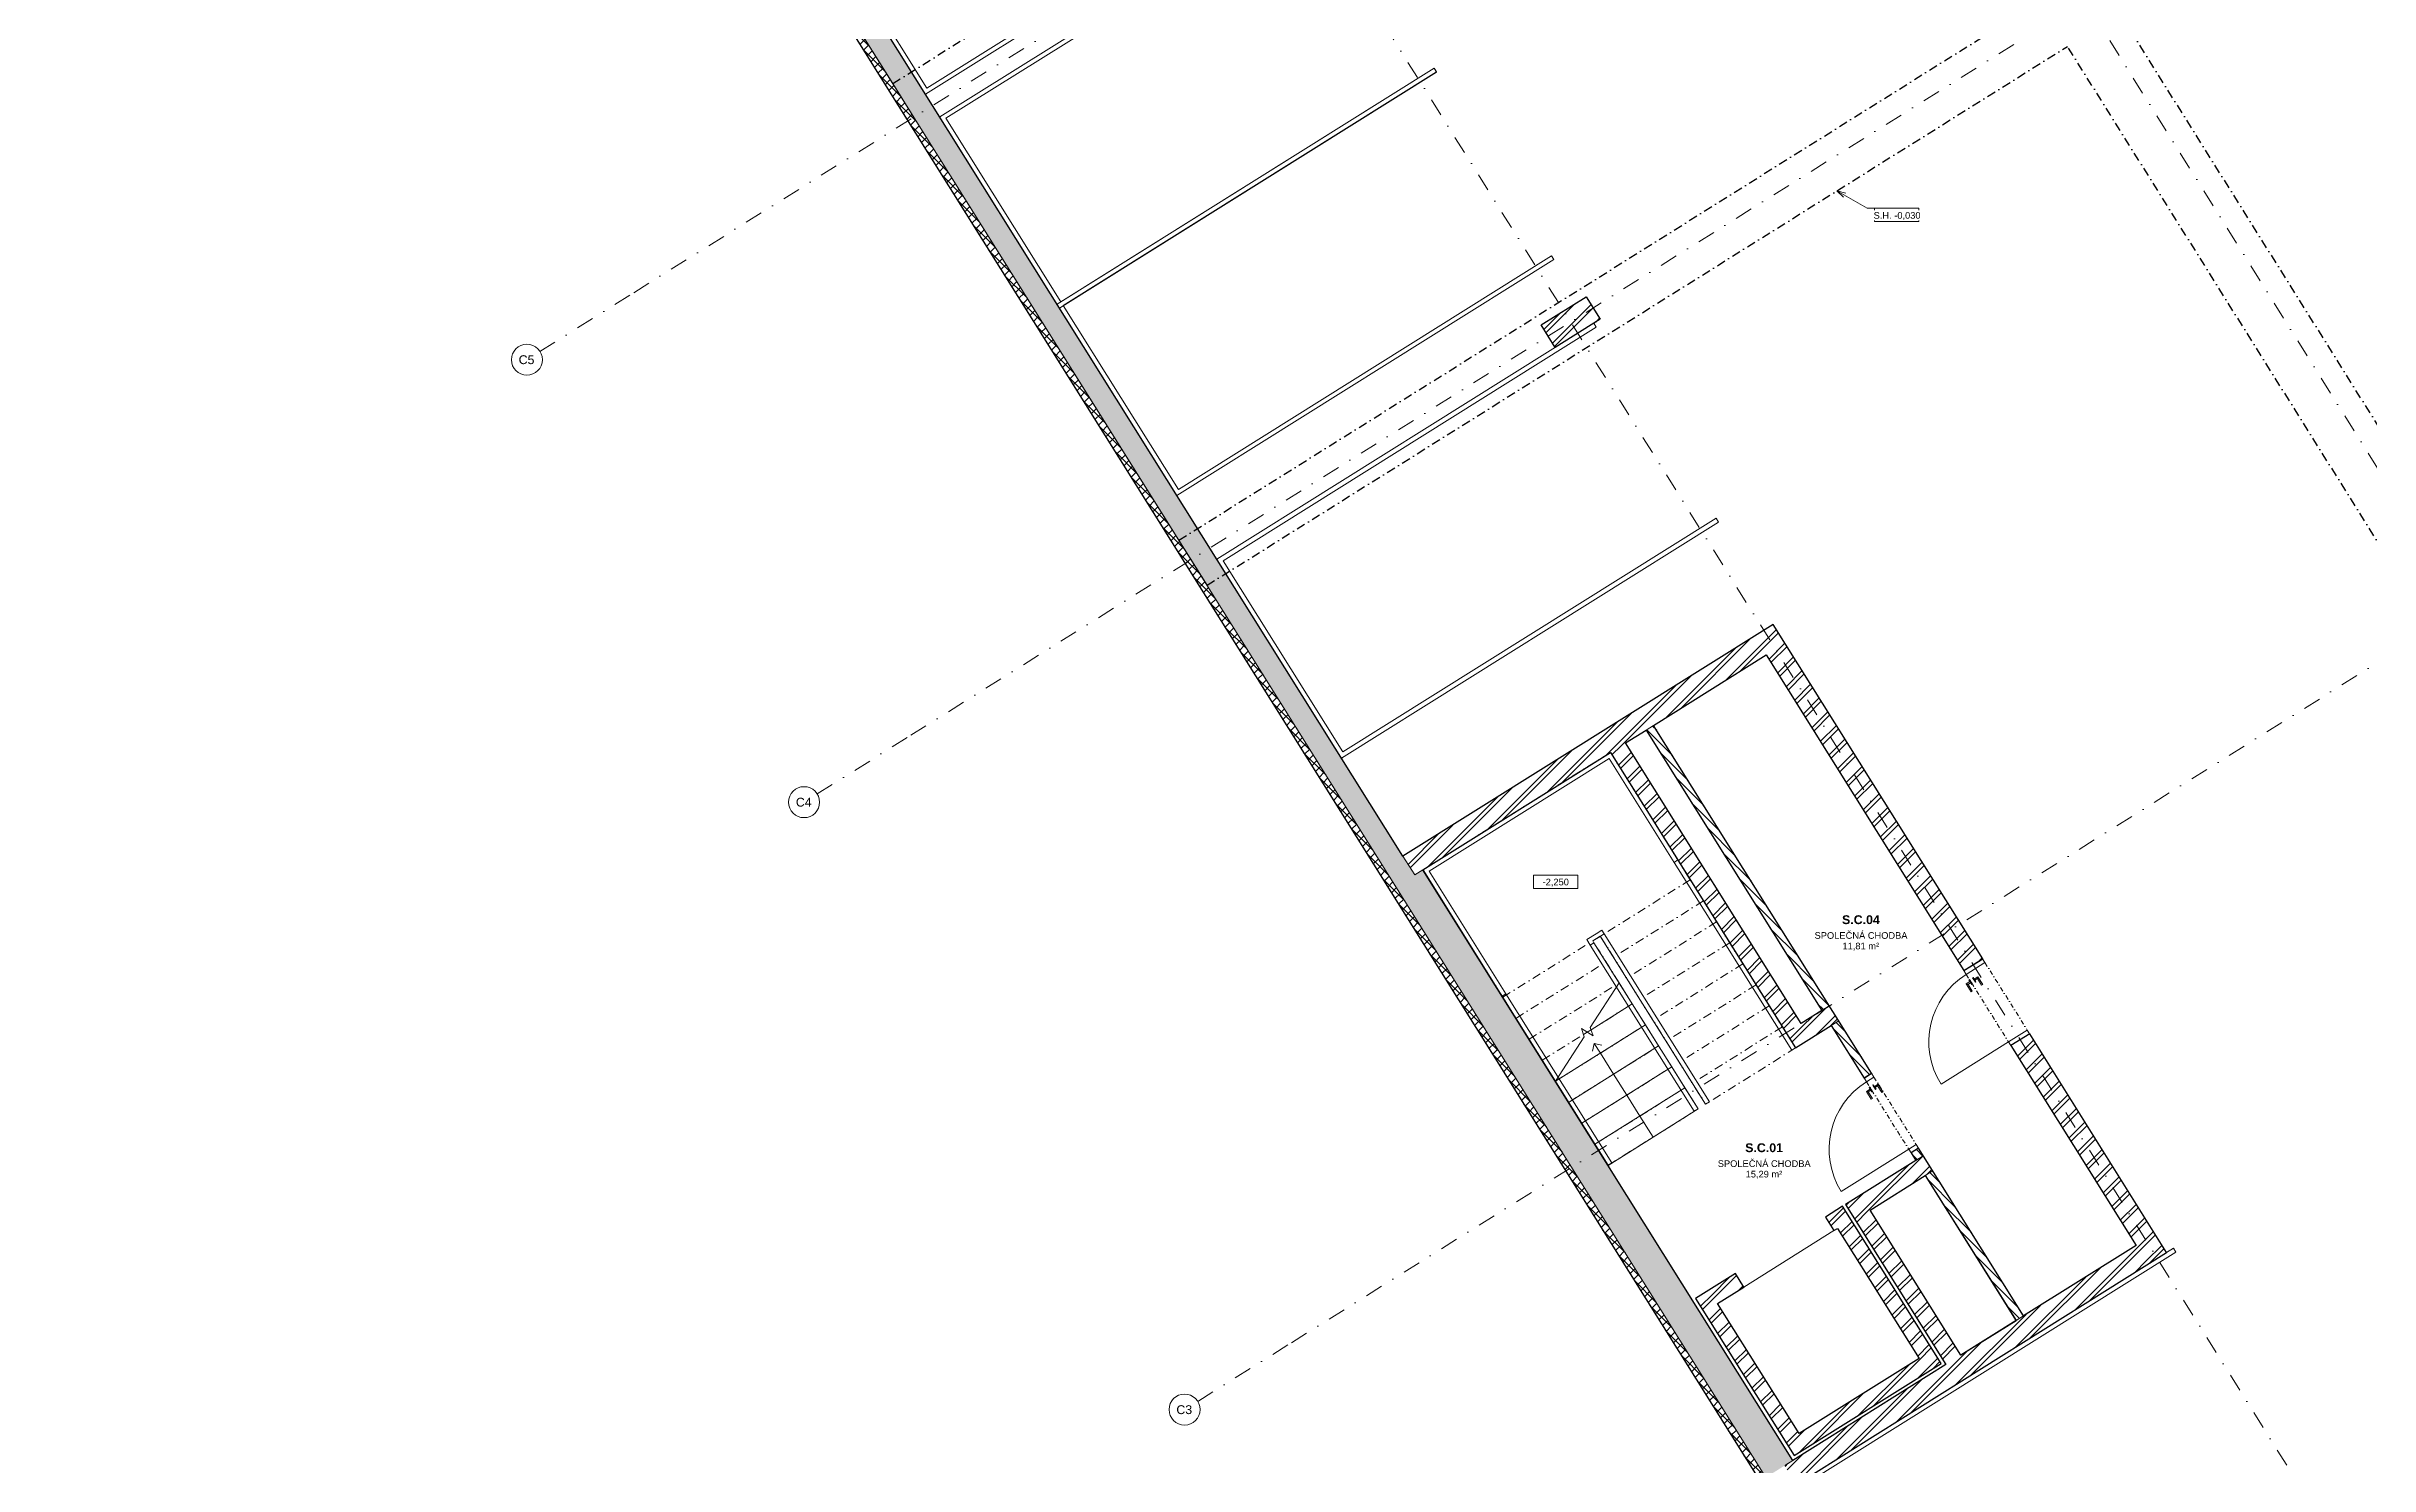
# Model space of a CAD drawing. Header units: millimetres. Extents: x -45447 to 28320, y -3247 to 72859.
# Drawn here: x -41583 to -15336, y 24840 to 40876 of the extents above; entities that cross this region are included whole.
import ezdxf

# ---------------------------------------------------------------- set-up
doc = ezdxf.new("R2010")
doc.units = ezdxf.units.MM
for name, pattern in [('HA_DashDot_10mm-S3mm', [500, 200, -150, 0, -150]), ('HA_DashDot_2_2mm-S0_6mm', [110, 50, -30, 0, -30]), ('HA_DashDot_4mm-S1mm', [200, 100, -50, 0, -50])]:
    doc.linetypes.add(name, pattern=pattern)
for name, color, linetype, lineweight in [('-UNDERLAY_A-AREA-____-IDEN', 252, 'Continuous', 9), ('-UNDERLAY_A-DOOR-____-OTLN', 252, 'Continuous', 9), ('-UNDERLAY_A-DOOR-FRAM-MCUT', 252, 'Continuous', 9), ('-UNDERLAY_A-FLOR-____-OTLN', 252, 'Continuous', 9), ('-UNDERLAY_A-FLOR-____-OVHD', 252, 'HA_DashDot_4mm-S1mm', 25), ('-UNDERLAY_A-FLOR-HRAL-OTLN', 252, 'Continuous', 9), ('-UNDERLAY_A-GENM-____-OTLN', 252, 'Continuous', 9), ('-UNDERLAY_A-WALL-____-MCUT', 252, 'Continuous', 9), ('-UNDERLAY_A-WALL-____-PATT', 252, 'Continuous', 25), ('-UNDERLAY_C-PRKG-____-OTLN', 252, 'Continuous', 9), ('-UNDERLAY_G-____-____-DIMS', 252, 'Continuous', 5), ('-UNDERLAY_I-WALL-____-MCUT', 252, 'Continuous', 25), ('-UNDERLAY_S-BEAM-____-OTLN', 252, 'Continuous', 9), ('-UNDERLAY_S-COLS-____-MCUT', 252, 'Continuous', 25), ('-UNDERLAY_S-COLS-____-OTLN', 252, 'Continuous', 9), ('-UNDERLAY_S-GRID-____-IDEN', 252, 'Continuous', 9), ('-UNDERLAY_S-GRID-____-OTLN', 252, 'Continuous', 5), ('-UNDERLAY_S-STRS-____-MBND', 252, 'HA_DashDot_4mm-S1mm', 9), ('-UNDERLAY_S-STRS-____-OTLN', 252, 'Continuous', 9), ('A-DOOR-____-MCUT', 252, 'HA_DashDot_2_2mm-S0_6mm', 9), ('A-DOOR-____-OTLN', 252, 'Continuous', 9), ('C-PRKG-____-OTLN', 252, 'Continuous', 5)]:
    doc.layers.add(name, color=color, linetype=linetype, lineweight=lineweight)
doc.styles.add('Arial_1', font='arial.ttf', dxfattribs={"height": 100})
doc.styles.add('Arial_2', font='arial.ttf', dxfattribs={"height": 75})
doc.styles.add('Arial_B', font='arialbd.ttf', dxfattribs={"height": 100})
pattern_1 = [(45, (0, 0), (0, 106.06602), [75, -75]), (135, (0, 56.066), (-106.06602, 7e-15), [75, -75])]
pattern_2 = [(45, (0, 0), (-125.7236, 125.7236), []), (45, (0, 190.5), (-125.7236, 125.7236), [])]
pattern_3 = [(135, (0, 0), (-53.03301, -53.03301), [])]

# ---------------------------------------------------------------- blocks, each defined once
blk = doc.blocks.new('Top Rail Type - Top Rail_Internal_-1407059-1PP')
at = {"layer": '-UNDERLAY_A-FLOR-HRAL-OTLN'}
for p, q in [((-24075, 30850), (-24181, 30784)), ((-24181, 30784), (-24141, 30720)), ((-24141, 30720), (-24099, 30747)), ((-24141, 30720), (-22965, 28843)), ((-24049, 30808), (-24112, 30768)), ((-24112, 30768), (-24099, 30747)), ((-24099, 30747), (-22923, 28869)), ((-24011, 30890), (-24075, 30850)), ((-23984, 30848), (-24049, 30808)), ((-22837, 28923), (-24027, 30821)), ((-23984, 30848), (-24011, 30890)), ((-24011, 30890), (-23984, 30848)), ((-22795, 28949), (-23984, 30848)), ((-22837, 28923), (-22795, 28949)), ((-22965, 28843), (-22923, 28869))]:
    blk.add_line(p, q, dxfattribs=at)
blk = doc.blocks.new('Top Rail Type - Top Rail_Internal_-1407076-1PP')
at = {"layer": '-UNDERLAY_A-FLOR-HRAL-OTLN'}
for p, q in [((-23912, 32898), (-26030, 31571)), ((-23928, 32829), (-25961, 31555)), ((-23194, 31656), (-23928, 32829)), ((-23151, 31683), (-23912, 32898)), ((-26030, 31571), (-25136, 30143)), ((-25961, 31555), (-25093, 30170)), ((-23151, 31683), (-23194, 31656)), ((-23038, 31409), (-23194, 31656)), ((-22996, 31435), (-23151, 31683)), ((-21863, 29533), (-23038, 31409)), ((-21821, 29559), (-22996, 31435)), ((-25136, 30143), (-25093, 30170)), ((-25136, 30143), (-23939, 28233)), ((-25093, 30170), (-23897, 28259)), ((-21863, 29533), (-21821, 29559)), ((-23939, 28233), (-23897, 28259))]:
    blk.add_line(p, q, dxfattribs=at)
blk = doc.blocks.new('HA_sCO_Rectangle - 300X600-V5-1PP')
at = {"layer": '-UNDERLAY_S-COLS-____-OTLN', "lineweight": 5}
h = blk.add_hatch(dxfattribs=at)
h.set_pattern_fill('FP_10', color=256, style=0, pattern_type=2)
h.set_pattern_definition([(102.939, (44934.08, 601.8), (-173.2855, -39.8118), []), (102.939, (44772.63, 702.92), (-173.2855, -39.8118), [])])
h.paths.add_polyline_path([(150, -300), (150, 300), (-150, 300), (-150, -300)])
at = {"layer": '-UNDERLAY_S-COLS-____-MCUT'}
for p, q in [((-150, 300), (150, 300)), ((-150, -300), (-150, 300)), ((150, 300), (150, -300)), ((150, -300), (-150, -300))]:
    blk.add_line(p, q, dxfattribs=at)
blk = doc.blocks.new('HA_PA_Perpendicular_SingleStall - Generic-1370711-1PP')
at = {"layer": 'C-PRKG-____-OTLN'}
for p, q in [((-25, 25), (-25, -5000)), ((2525, 25), (2525, -5000)), ((25, -25), (2475, -25)), ((25, -5000), (25, -25)), ((2475, -25), (2475, -5000)), ((-25, -5000), (25, -5000)), ((2525, -5000), (2475, -5000))]:
    blk.add_line(p, q, dxfattribs=at)
blk = doc.blocks.new('HA_PA_Perpendicular_SingleStall - Generic-V8-1PP')
at = {"layer": 'C-PRKG-____-OTLN'}
for p, q in [((-25, 25), (-25, -5000)), ((2525, 25), (2525, -4365)), ((25, -25), (2475, -25)), ((25, -5000), (25, -25)), ((2475, -25), (2475, -5000)), ((2525, -4965), (2525, -5000)), ((-25, -5000), (25, -5000)), ((2525, -5000), (2475, -5000))]:
    blk.add_line(p, q, dxfattribs=at)
blk = doc.blocks.new('HA_PA_Perpendicular_SingleStall - Generic-1371013-1PP')
at = {"layer": 'C-PRKG-____-OTLN'}
for p, q in [((-25, 25), (-25, -5000)), ((2625, 25), (2625, -5000)), ((25, -25), (2575, -25)), ((25, -5000), (25, -25)), ((2575, -25), (2575, -5000)), ((-25, -5000), (25, -5000)), ((2625, -5000), (2575, -5000))]:
    blk.add_line(p, q, dxfattribs=at)
blk = doc.blocks.new('HA_PA_Perpendicular_SingleStall - Generic-1371193-1PP')
at = {"layer": 'C-PRKG-____-OTLN'}
for p, q in [((-25, 5000), (-25, 4910)), ((25, 5000), (-25, 5000)), ((25, 25), (25, 5000)), ((3475, 5000), (3525, 5000)), ((3475, 5000), (3475, 25)), ((3525, 5000), (3525, -25)), ((3475, 25), (25, 25))]:
    blk.add_line(p, q, dxfattribs=at)
blk = doc.blocks.new('HA_DR_Single_Swing_Solid - In_900x1970_SKLEP-1383580-1PP')
at = {"layer": '-UNDERLAY_A-DOOR-FRAM-MCUT'}
for p, q in [((-450, 125), (-500, 125)), ((-500, 125), (-500, -125)), ((-450, -125), (-450, 125)), ((500, 125), (450, 125)), ((450, 125), (450, -125)), ((500, -125), (500, 125)), ((-500, -125), (-450, -125)), ((450, -125), (500, -125))]:
    blk.add_line(p, q, dxfattribs=at)
at = {"layer": 'A-DOOR-____-MCUT'}
for p, q in [((-450, 125), (450, 125)), ((-450, -125), (450, -125))]:
    blk.add_line(p, q, dxfattribs=at)
at = {"layer": 'A-DOOR-____-OTLN'}
for p, q in [((-380, -77), (-320, -77)), ((-380, -77), (-380, -85)), ((-320, -85), (-380, -85)), ((-380, -125), (-320, -125)), ((-380, -125), (-380, -133)), ((-320, -133), (-380, -133)), ((-358, -28), (-358, -77)), ((-255, -28), (-358, -28)), ((-358, -133), (-358, -183)), ((-358, -183), (-255, -183)), ((-343, -77), (-343, -43)), ((-343, -43), (-255, -43)), ((-343, -168), (-343, -133)), ((-255, -168), (-343, -168)), ((-320, -85), (-320, -77)), ((-320, -133), (-320, -125)), ((-255, -28), (-255, -43)), ((-255, -168), (-255, -183))]:
    blk.add_line(p, q, dxfattribs=at)
at = {"layer": 'A-DOOR-____-OTLN', "lineweight": 5}
blk.add_line((450, -1025), (450, -125), dxfattribs=at)
blk.add_arc((450, -125), 900, 180, 270, dxfattribs=at)
at = {"layer": 'A-DOOR-____-OTLN'}
for points in [[(-343, -43), (-343, -43), (-343, -42), (-343, -42), (-343, -42), (-344, -41), (-344, -41), (-345, -40), (-345, -40), (-346, -39), (-347, -38), (-347, -38), (-348, -37), (-348, -37), (-349, -36), (-349, -36), (-350, -35), (-350, -35), (-350, -35), (-351, -34), (-351, -34), (-352, -33), (-352, -33), (-353, -32), (-353, -32), (-354, -31), (-354, -31), (-355, -30), (-355, -30), (-356, -29), (-356, -29), (-357, -28), (-357, -28), (-357, -28), (-358, -28), (-358, -28)], [(-358, -183), (-358, -183), (-357, -182), (-357, -182), (-357, -182), (-356, -181), (-356, -181), (-355, -180), (-355, -180), (-354, -179), (-353, -178), (-353, -178), (-352, -177), (-352, -177), (-351, -176), (-351, -176), (-350, -175), (-350, -175), (-350, -175), (-349, -174), (-349, -174), (-348, -173), (-348, -173), (-347, -172), (-347, -172), (-346, -171), (-346, -171), (-345, -170), (-345, -170), (-344, -169), (-344, -169), (-343, -168), (-343, -168), (-343, -168), (-343, -168), (-343, -168)]]:
    blk.add_open_spline(points, degree=3, knots=[0, 0, 0, 0, 0.083333, 0.125, 0.166667, 0.208333, 0.229167, 0.25, 0.291667, 0.333333, 0.354167, 0.375, 0.395833, 0.416667, 0.4375, 0.458333, 0.479167, 0.5, 0.520833, 0.541667, 0.5625, 0.583333, 0.604167, 0.625, 0.645833, 0.666667, 0.6875, 0.708333, 0.75, 0.770833, 0.791667, 0.833333, 0.875, 0.916667, 1, 1, 1, 1], dxfattribs=at)
blk = doc.blocks.new('HA_GM_Shaft_Rectangle _1_ - Default-1408687-1PP')
at = {"layer": '-UNDERLAY_A-GENM-____-OTLN'}
for p, q in [((0, -3740), (0, 0)), ((0, 0), (275, 0)), ((275, 0), (275, -3740)), ((275, -3740), (0, -3740))]:
    blk.add_line(p, q, dxfattribs=at)
blk = doc.blocks.new('HA_GM_Shaft_Rectangle _1_ - Default-1428345-1PP')
at = {"layer": '-UNDERLAY_A-GENM-____-OTLN'}
for p, q in [((0, -1936), (0, 0)), ((0, 0), (735, 0)), ((735, 0), (735, -1936)), ((735, -1936), (0, -1936))]:
    blk.add_line(p, q, dxfattribs=at)
blk = doc.blocks.new('HA_DR_Single_Swing_Solid - In_900x2100_sklenene-1432655-1PP')
at = {"layer": '-UNDERLAY_A-DOOR-FRAM-MCUT'}
for p, q in [((-450, 50), (-500, 50)), ((-500, 50), (-500, -50)), ((-450, -50), (-450, 50)), ((500, 50), (450, 50)), ((450, 50), (450, -50)), ((500, -50), (500, 50)), ((-500, -50), (-450, -50)), ((450, -50), (500, -50))]:
    blk.add_line(p, q, dxfattribs=at)
at = {"layer": 'A-DOOR-____-MCUT'}
for p, q in [((-450, 50), (450, 50)), ((-450, -50), (450, -50))]:
    blk.add_line(p, q, dxfattribs=at)
at = {"layer": 'A-DOOR-____-OTLN'}
for p, q in [((-358, 47), (-358, -2)), ((-255, 47), (-358, 47)), ((-343, -2), (-343, 32)), ((-343, 32), (-255, 32)), ((-255, 47), (-255, 32)), ((-380, -2), (-320, -2)), ((-380, -2), (-380, -10)), ((-320, -10), (-380, -10)), ((-380, -50), (-320, -50)), ((-380, -50), (-380, -58)), ((-320, -58), (-380, -58)), ((-358, -58), (-358, -108)), ((-358, -108), (-255, -108)), ((-343, -93), (-343, -58)), ((-255, -93), (-343, -93)), ((-320, -10), (-320, -2)), ((-320, -58), (-320, -50)), ((-255, -93), (-255, -108))]:
    blk.add_line(p, q, dxfattribs=at)
at = {"layer": 'A-DOOR-____-OTLN', "lineweight": 5}
blk.add_line((450, -950), (450, -50), dxfattribs=at)
blk.add_arc((450, -50), 900, 180, 270, dxfattribs=at)
at = {"layer": 'A-DOOR-____-OTLN'}
for points in [[(-343, 32), (-343, 32), (-343, 33), (-343, 33), (-343, 33), (-344, 34), (-344, 34), (-345, 35), (-345, 35), (-346, 36), (-347, 37), (-347, 37), (-348, 38), (-348, 38), (-349, 39), (-349, 39), (-350, 40), (-350, 40), (-350, 40), (-351, 41), (-351, 41), (-352, 42), (-352, 42), (-353, 43), (-353, 43), (-354, 44), (-354, 44), (-355, 45), (-355, 45), (-356, 46), (-356, 46), (-357, 47), (-357, 47), (-357, 47), (-358, 47), (-358, 47)], [(-358, -108), (-358, -108), (-357, -107), (-357, -107), (-357, -107), (-356, -106), (-356, -106), (-355, -105), (-355, -105), (-354, -104), (-353, -103), (-353, -103), (-352, -102), (-352, -102), (-351, -101), (-351, -101), (-350, -100), (-350, -100), (-350, -100), (-349, -99), (-349, -99), (-348, -98), (-348, -98), (-347, -97), (-347, -97), (-346, -96), (-346, -96), (-345, -95), (-345, -95), (-344, -94), (-344, -94), (-343, -93), (-343, -93), (-343, -93), (-343, -93), (-343, -93)]]:
    blk.add_open_spline(points, degree=3, knots=[0, 0, 0, 0, 0.083333, 0.125, 0.166667, 0.208333, 0.229167, 0.25, 0.291667, 0.333333, 0.354167, 0.375, 0.395833, 0.416667, 0.4375, 0.458333, 0.479167, 0.5, 0.520833, 0.541667, 0.5625, 0.583333, 0.604167, 0.625, 0.645833, 0.666667, 0.6875, 0.708333, 0.75, 0.770833, 0.791667, 0.833333, 0.875, 0.916667, 1, 1, 1, 1], dxfattribs=at)
blk = doc.blocks.new('Grid - Radius 3_5mm-353793-1PP')
at = {"layer": '-UNDERLAY_S-GRID-____-IDEN'}
blk.add_circle((0, 0), 3.5, dxfattribs=at)
blk = doc.blocks.new('Spot Elevations - Generic-448778-1PP')
at = {"layer": '-UNDERLAY_G-____-____-DIMS', "lineweight": 9}
for p, q in [((-5, 0), (-5, 3)), ((-5, 3), (5, 3)), ((5, 0), (-5, 0)), ((5, 3), (5, 0))]:
    blk.add_line(p, q, dxfattribs=at)

msp = doc.modelspace()

# ---------------------------------------------------------------- hatches: boundary and pattern name
at = {"layer": '-UNDERLAY_A-WALL-____-PATT', "lineweight": 5}
h = msp.add_hatch(dxfattribs=at)
h.set_pattern_fill('FP_2', color=256, style=0, pattern_type=2)
h.set_pattern_definition(pattern_1)
h.paths.add_polyline_path([(-26336, 31380), (-26124, 31513), (-41261, 55679), (-41473, 55546), (-28477, 34799)])
h = msp.add_hatch(dxfattribs=at)
h.set_pattern_fill('FP_15', color=256, style=0, pattern_type=2)
h.set_pattern_definition([(45, (0, 0), (-53.03301, 53.03301), []), (135, (0, 0), (-53.03301, -53.03301), [])])
h.paths.add_polyline_path([(-13643, 10964), (-13575, 11007), (-41515, 55614), (-41583, 55572), (-14326, 12055)])
h = msp.add_hatch(dxfattribs=at)
h.set_pattern_fill('FP_1', color=256, style=0, pattern_type=2)
h.set_pattern_definition(pattern_2)
h.paths.add_polyline_path([(-26124, 31513), (-21942, 34133), (-22075, 34345), (-26257, 31725), (-26168, 31582)])
h = msp.add_hatch(dxfattribs=at)
h.set_pattern_fill('FP_1', color=256, style=0, pattern_type=2)
h.set_pattern_definition(pattern_2)
h.paths.add_polyline_path([(-17841, 27114), (-17629, 27247), (-19176, 29717), (-19388, 29585), (-17973, 27326)])
h.paths.add_polyline_path([(-19919, 30432), (-19707, 30565), (-21942, 34133), (-22154, 34000), (-19983, 30534)])
h = msp.add_hatch(dxfattribs=at)
h.set_pattern_fill('FP_3', color=256, style=0, pattern_type=2)
h.set_pattern_definition(pattern_3)
h.paths.add_polyline_path([(-21524, 29981), (-21440, 30034), (-23425, 33204), (-23510, 33151), (-21693, 30250)])
h = msp.add_hatch(dxfattribs=at)
h.set_pattern_fill('FP_1', color=256, style=0, pattern_type=2)
h.set_pattern_definition(pattern_2)
h.paths.add_polyline_path([(-21821, 29559), (-21651, 29666), (-23743, 33005), (-23912, 32898), (-22253, 30250)])
h = msp.add_hatch(dxfattribs=at)
h.set_pattern_fill('FP_2', color=256, style=0, pattern_type=2)
h.set_pattern_definition(pattern_1)
h.paths.add_polyline_path([(-22156, 24706), (-21851, 24898), (-26031, 31571), (-26336, 31380), (-22779, 25701)])
h = msp.add_hatch(dxfattribs=at)
h.set_pattern_fill('FP_1', color=256, style=0, pattern_type=2)
h.set_pattern_definition(pattern_2)
h.paths.add_polyline_path([(-21651, 29666), (-21333, 29865), (-21440, 30034), (-21757, 29835), (-21661, 29681)])
h = msp.add_hatch(dxfattribs=at)
h.set_pattern_fill('FP_3', color=256, style=0, pattern_type=2)
h.set_pattern_definition(pattern_3)
h.paths.add_polyline_path([(-20463, 28287), (-20378, 28340), (-20432, 28425), (-20516, 28372)])
h.paths.add_polyline_path([(-21047, 29219), (-20962, 29272), (-21333, 29865), (-21418, 29812), (-21159, 29397)])
h = msp.add_hatch(dxfattribs=at)
h.set_pattern_fill('FP_1', color=256, style=0, pattern_type=2)
h.set_pattern_definition(pattern_2)
h.paths.add_polyline_path([(-21149, 27621), (-20272, 28170), (-20378, 28340), (-21256, 27790)])
h = msp.add_hatch(dxfattribs=at)
h.set_pattern_fill('FP_3', color=256, style=0, pattern_type=2)
h.set_pattern_definition(pattern_3)
h.paths.add_polyline_path([(-19329, 26477), (-19245, 26530), (-20272, 28170), (-20357, 28117), (-20268, 27976)])
h = msp.add_hatch(dxfattribs=at)
h.set_pattern_fill('FP_1', color=256, style=0, pattern_type=2)
h.set_pattern_definition(pattern_2)
h.paths.add_polyline_path([(-22702, 26671), (-22405, 26857), (-22501, 27009), (-22798, 26824)])
h.paths.add_polyline_path([(-21388, 27494), (-21193, 27616), (-21289, 27769), (-21484, 27646)])
h = msp.add_hatch(dxfattribs=at)
h.set_pattern_fill('FP_1', color=256, style=0, pattern_type=2)
h.set_pattern_definition(pattern_2)
h.paths.add_polyline_path([(-20329, 25898), (-20177, 25993), (-21193, 27616), (-21346, 27520), (-20425, 26050)])
h = msp.add_hatch(dxfattribs=at)
h.set_pattern_fill('FP_1', color=256, style=0, pattern_type=2)
h.set_pattern_definition(pattern_2)
h.paths.add_polyline_path([(-20122, 25980), (-19952, 26087), (-20980, 27727), (-21149, 27621)])
h = msp.add_hatch(dxfattribs=at)
h.set_pattern_fill('FP_1', color=256, style=0, pattern_type=2)
h.set_pattern_definition(pattern_2)
h.paths.add_polyline_path([(-21811, 24627), (-17841, 27114), (-17973, 27326), (-21944, 24839)])
h = msp.add_hatch(dxfattribs=at)
h.set_pattern_fill('FP_1', color=256, style=0, pattern_type=2)
h.set_pattern_definition(pattern_2)
h.paths.add_polyline_path([(-21838, 24953), (-21685, 25048), (-22798, 26824), (-22950, 26728), (-22307, 25701)])
h = msp.add_hatch(dxfattribs=at)
h.set_pattern_fill('FP_1', color=256, style=0, pattern_type=2)
h.set_pattern_definition(pattern_2)
h.paths.add_polyline_path([(-21685, 25048), (-20329, 25898), (-20425, 26050), (-21781, 25201)])

# ---------------------------------------------------------------- linework, layer by layer
at = {"layer": '-UNDERLAY_A-FLOR-____-OTLN'}
for p, q in [((-32021, 40457), (-35145, 45444)), ((-28788, 35296), (-31703, 39948)), ((-22405, 26857), (-21388, 27494))]:
    msp.add_line(p, q, dxfattribs=at)
at = {"layer": '-UNDERLAY_A-FLOR-____-OVHD'}
for p, q in [((-32021, 40457), (-17173, 49757)), ((-28788, 35296), (-18525, 41724)), ((-14162, 34870), (-18156, 41247)), ((-28470, 34787), (-18749, 40876)), ((-14755, 34498), (-18749, 40876))]:
    msp.add_line(p, q, dxfattribs=at)
at = {"layer": '-UNDERLAY_A-WALL-____-MCUT', "lineweight": 25}
msp.add_line((-41583, 55572), (-13600, 10897), dxfattribs=at)
at = {"layer": '-UNDERLAY_A-WALL-____-MCUT'}
for p, q in [((-41473, 55546), (-13575, 11007)), ((-41473, 55546), (-26336, 31380)), ((-23425, 33204), (-23510, 33151)), ((-26257, 31725), (-26124, 31513)), ((-26031, 31571), (-26124, 31513)), ((-21524, 29981), (-21440, 30034)), ((-21333, 29865), (-21418, 29812)), ((-20463, 28287), (-20378, 28340)), ((-20272, 28170), (-20357, 28117)), ((-19329, 26477), (-19245, 26530)), ((-21944, 24839), (-21851, 24898))]:
    msp.add_line(p, q, dxfattribs=at)
at = {"layer": '-UNDERLAY_G-____-____-DIMS', "lineweight": 9}
for p, q in [((-21354, 39244), (-21254, 39218)), ((-21354, 39244), (-21281, 39171)), ((-21354, 39244), (-21012, 39047)), ((-21012, 39047), (-20679, 39047))]:
    msp.add_line(p, q, dxfattribs=at)
at = {"layer": '-UNDERLAY_I-WALL-____-MCUT'}
for p, q in [((-26257, 31725), (-34827, 45407)), ((-22075, 34345), (-26257, 31725)), ((-19707, 30565), (-22075, 34345)), ((-23425, 33204), (-22154, 34000)), ((-22154, 34000), (-19919, 30432)), ((-23743, 33005), (-23510, 33151)), ((-23510, 33151), (-21524, 29981)), ((-20962, 29272), (-23425, 33204)), ((-26031, 31571), (-23912, 32898)), ((-23912, 32898), (-21821, 29559)), ((-21757, 29835), (-23743, 33005)), ((-21851, 24898), (-26031, 31571)), ((-19919, 30432), (-19707, 30565)), ((-21524, 29981), (-21757, 29835)), ((-21821, 29559), (-21418, 29812)), ((-21418, 29812), (-21047, 29219)), ((-19176, 29717), (-19388, 29585)), ((-17629, 27247), (-19176, 29717)), ((-19388, 29585), (-17973, 27326)), ((-21047, 29219), (-20962, 29272)), ((-20432, 28425), (-20516, 28372)), ((-20516, 28372), (-20463, 28287)), ((-19245, 26530), (-20432, 28425)), ((-20463, 28287), (-21256, 27790)), ((-20980, 27727), (-20357, 28117)), ((-20357, 28117), (-19329, 26477)), ((-21289, 27769), (-21484, 27646)), ((-21484, 27646), (-21388, 27494)), ((-20177, 25993), (-21289, 27769)), ((-21256, 27790), (-20122, 25980)), ((-19952, 26087), (-20980, 27727)), ((-21388, 27494), (-21346, 27520)), ((-21346, 27520), (-20425, 26050)), ((-17973, 27326), (-19245, 26530)), ((-21811, 24627), (-17629, 27247)), ((-22501, 27009), (-22950, 26728)), ((-22702, 26671), (-22405, 26857)), ((-22405, 26857), (-22501, 27009)), ((-22950, 26728), (-21838, 24953)), ((-21781, 25201), (-22702, 26671)), ((-19329, 26477), (-19952, 26087)), ((-21838, 24953), (-20177, 25993)), ((-20425, 26050), (-21781, 25201)), ((-20122, 25980), (-21851, 24898))]:
    msp.add_line(p, q, dxfattribs=at)
at = {"layer": '-UNDERLAY_S-BEAM-____-OTLN'}
for p, q in [((-32021, 40457), (-31703, 39948)), ((-28788, 35296), (-28470, 34787))]:
    msp.add_line(p, q, dxfattribs=at)
at = {"layer": '-UNDERLAY_S-GRID-____-OTLN', "linetype": 'HA_DashDot_10mm-S3mm', "lineweight": 9}
for p, q in [((-5423, 20428), (-24519, 50916)), ((-34948, 38093), (-14981, 50599)), ((-11228, 16792), (-30324, 47280)), ((-31816, 33093), (-11849, 45599)), ((-27516, 26228), (-7549, 38734)), ((-36007, 37429), (-34948, 38093)), ((-32875, 32429), (-31816, 33093)), ((-28575, 25565), (-27516, 26228))]:
    msp.add_line(p, q, dxfattribs=at)
at = {"layer": '-UNDERLAY_S-STRS-____-MBND'}
for p, q in [((-23912, 32898), (-26031, 31571)), ((-23010, 31458), (-23912, 32898)), ((-26031, 31571), (-25129, 30131)), ((-23010, 31458), (-24027, 30821)), ((-23010, 31458), (-24027, 30821)), ((-23010, 31458), (-21821, 29559)), ((-22861, 31220), (-23878, 30583)), ((-22861, 31220), (-23878, 30583)), ((-22713, 30983), (-23730, 30346)), ((-22713, 30983), (-23730, 30346)), ((-25129, 30131), (-24112, 30768)), ((-25129, 30131), (-24112, 30768)), ((-24112, 30768), (-24027, 30821)), ((-23814, 30293), (-24112, 30768)), ((-24027, 30821), (-22838, 28922)), ((-22564, 30746), (-23581, 30109)), ((-22564, 30746), (-23581, 30109)), ((-24980, 29893), (-23963, 30530)), ((-24980, 29893), (-23963, 30530)), ((-22415, 30509), (-23432, 29872)), ((-22415, 30509), (-23432, 29872)), ((-24831, 29656), (-23814, 30293)), ((-24831, 29656), (-23814, 30293)), ((-22267, 30271), (-23284, 29634)), ((-22267, 30271), (-23284, 29634)), ((-24810, 29622), (-25129, 30131)), ((-22118, 30034), (-23135, 29397)), ((-22118, 30034), (-23135, 29397)), ((-24683, 29419), (-24217, 29711)), ((-24683, 29419), (-24217, 29711)), ((-24174, 29737), (-24132, 29764)), ((-24174, 29737), (-24132, 29764)), ((-21969, 29797), (-22986, 29160)), ((-21969, 29797), (-22986, 29160)), ((-21821, 29559), (-22838, 28922))]:
    msp.add_line(p, q, dxfattribs=at)
at = {"layer": '-UNDERLAY_S-STRS-____-MBND', "linetype": 'Continuous', "lineweight": 5}
for p, q in [((-23814, 30293), (-24140, 29790)), ((-24208, 29685), (-24534, 29182)), ((-24240, 29780), (-24208, 29685)), ((-24109, 29695), (-24240, 29780)), ((-24140, 29790), (-24109, 29695))]:
    msp.add_line(p, q, dxfattribs=at)
at = {"layer": '-UNDERLAY_S-STRS-____-OTLN'}
for p, q in [((-23666, 30056), (-23814, 30293)), ((-24132, 29764), (-23666, 30056)), ((-23517, 29819), (-23666, 30056)), ((-24534, 29182), (-23517, 29819)), ((-24217, 29711), (-24174, 29737)), ((-23368, 29581), (-23517, 29819)), ((-24385, 28944), (-23368, 29581)), ((-23220, 29344), (-23368, 29581)), ((-24237, 28707), (-23220, 29344)), ((-23071, 29107), (-23220, 29344)), ((-24088, 28470), (-23071, 29107)), ((-22922, 28869), (-23071, 29107)), ((-23939, 28232), (-22922, 28869))]:
    msp.add_line(p, q, dxfattribs=at)
at = {"layer": '-UNDERLAY_S-STRS-____-OTLN', "linetype": 'HA_DashDot_4mm-S1mm'}
for p, q in [((-24132, 29764), (-23666, 30056)), ((-24534, 29182), (-23517, 29819)), ((-24217, 29711), (-24174, 29737)), ((-24385, 28944), (-23368, 29581)), ((-24237, 28707), (-23220, 29344)), ((-24088, 28470), (-23071, 29107)), ((-23939, 28232), (-22922, 28869))]:
    msp.add_line(p, q, dxfattribs=at)
at = {"layer": '-UNDERLAY_S-STRS-____-OTLN', "lineweight": 5}
for p, q in [((-24095, 29610), (-24114, 29524)), ((-24026, 29500), (-24095, 29610)), ((-24095, 29610), (-24008, 29590)), ((-23877, 29263), (-24026, 29500)), ((-23728, 29025), (-23877, 29263)), ((-23580, 28788), (-23728, 29025)), ((-23431, 28551), (-23580, 28788))]:
    msp.add_line(p, q, dxfattribs=at)

# ---------------------------------------------------------------- block references
at = {"layer": '-UNDERLAY_A-DOOR-____-OTLN'}
for name, p, rotation in [('HA_DR_Single_Swing_Solid - In_900x1970_SKLEP-1383580-1PP', (-19548, 30075), 302.0612494774554), ('HA_DR_Single_Swing_Solid - In_900x2100_sklenene-1432655-1PP', (-20739, 28822), 302.0612494774555)]:
    msp.add_blockref(name, p, dxfattribs=dict(at, rotation=rotation))
at = {"layer": '-UNDERLAY_A-FLOR-HRAL-OTLN'}
for name in ['Top Rail Type - Top Rail_Internal_-1407076-1PP', 'Top Rail Type - Top Rail_Internal_-1407059-1PP']:
    msp.add_blockref(name, (0, 0), dxfattribs=at)
at = {"layer": '-UNDERLAY_A-GENM-____-OTLN', "lineweight": 5, "rotation": 32.06124947745551}
for name, p in [('HA_GM_Shaft_Rectangle _1_ - Default-1408687-1PP', (-23743, 33005)), ('HA_GM_Shaft_Rectangle _1_ - Default-1428345-1PP', (-20980, 27727))]:
    msp.add_blockref(name, p, dxfattribs=at)
at = {"layer": '-UNDERLAY_C-PRKG-____-OTLN'}
for name, p, rotation in [('HA_PA_Perpendicular_SingleStall - Generic-1370711-1PP', (-31643, 40370), 122.0612494774558), ('HA_PA_Perpendicular_SingleStall - Generic-V8-1PP', (-30129, 37954), 122.0612494774558), ('HA_PA_Perpendicular_SingleStall - Generic-1370711-1PP', (-28802, 35836), 122.0612494774558), ('HA_PA_Perpendicular_SingleStall - Generic-1371013-1PP', (-26944, 32869), 122.0612494774558), ('HA_PA_Perpendicular_SingleStall - Generic-1371193-1PP', (-21777, 24619), 302.0612494774556)]:
    msp.add_blockref(name, p, dxfattribs=dict(at, rotation=rotation))
at = {"layer": '-UNDERLAY_G-____-____-DIMS', "lineweight": 9, "xscale": 49.99999999999998, "yscale": 49.99999999999998, "zscale": 49.99999999999998, "rotation": 180}
msp.add_blockref('Spot Elevations - Generic-448778-1PP', (-20679, 39047), dxfattribs=at)
at = {"layer": '-UNDERLAY_G-____-____-DIMS', "lineweight": 9, "xscale": 49.99999999999998, "yscale": 49.99999999999998, "zscale": 49.99999999999998}
msp.add_blockref('Spot Elevations - Generic-448778-1PP', (-24531, 31360), dxfattribs=at)
at = {"layer": '-UNDERLAY_S-COLS-____-OTLN', "rotation": 302.061249477455}
msp.add_blockref('HA_sCO_Rectangle - 300X600-V5-1PP', (-24362, 37761), dxfattribs=at)
at = {"layer": '-UNDERLAY_S-GRID-____-IDEN', "xscale": 49.99999999999997, "yscale": 49.99999999999997, "zscale": 49.99999999999997, "rotation": 302.0612494774553}
for p in [(-36155, 37336), (-33023, 32336), (-28724, 25472)]:
    msp.add_blockref('Grid - Radius 3_5mm-353793-1PP', p, dxfattribs=at)

# ---------------------------------------------------------------- texts
at = {"layer": '-UNDERLAY_A-AREA-____-IDEN', "lineweight": 5, "attachment_point": 1}
for s, insert, char_height, width, style in [('S.C.04', (-21296, 31058), 100, 529.11, 'Arial_B'), ('SPOLE', (-21606, 30867), 75, 424.89, 'Arial_2'), ('11,81 m²', (-21291, 30748), 75, 513.08, 'Arial_2'), ('ČNÁ CHODBA', (-21255, 30867), 75, 849.79, 'Arial_2'), ('S.C.01', (-22390, 28481), 100, 529.11, 'Arial_B'), ('SPOLE', (-22700, 28289), 75, 424.89, 'Arial_2'), ('15,29 m²', (-22385, 28170), 75, 513.08, 'Arial_2'), ('ČNÁ CHODBA', (-22349, 28289), 75, 849.79, 'Arial_2')]:
    msp.add_mtext(s, dxfattribs=dict(at, insert=insert, char_height=char_height, width=width, style=style))
at = {"layer": '-UNDERLAY_S-GRID-____-IDEN', "lineweight": 5, "char_height": 100, "width": 220.46, "attachment_point": 1, "style": 'Arial_1'}
for s, insert in [('C5', (-36248, 37386)), ('C4', (-33116, 32386)), ('C3', (-28817, 25521))]:
    msp.add_mtext(s, dxfattribs=dict(at, insert=insert))

# ---------------------------------------------------------------- next in the draw order: texts
at = {"layer": '-UNDERLAY_G-____-____-DIMS', "lineweight": 9, "char_height": 75, "attachment_point": 1, "line_spacing_factor": 0.941778, "style": 'Arial_2', "bg_fill": 3, "box_fill_scale": 1.25, "bg_fill_color": 256, "bg_fill_true_color": 13158600, "bg_fill_transparency": 0}
for s, insert, width in [('S.H. -0,030', (-20939, 39004), 633.57), ('-2,250', (-24679, 31471), 355.35)]:
    msp.add_mtext(s, dxfattribs=dict(at, insert=insert, width=width))

doc.saveas('drawing.dxf')
